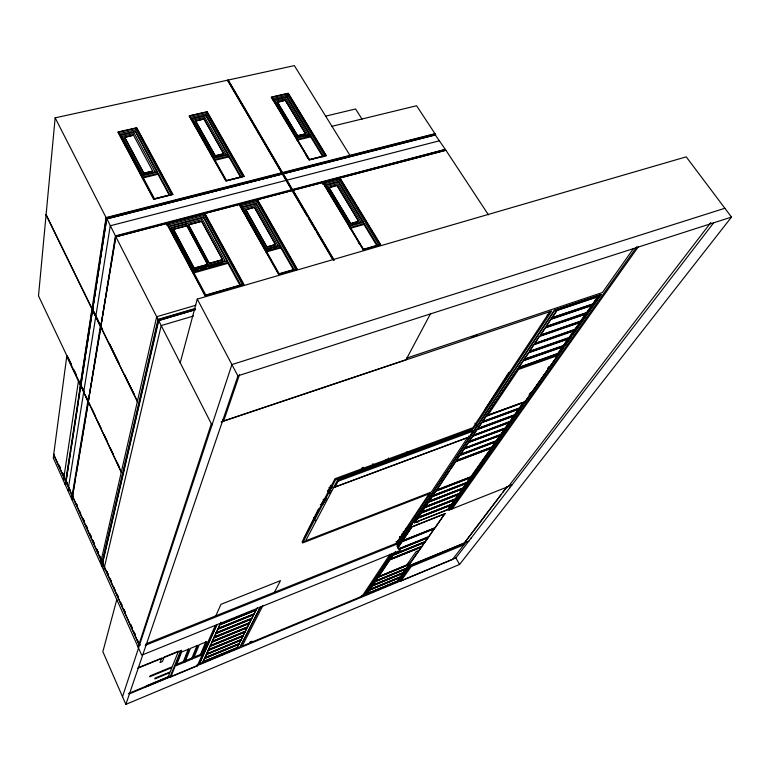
<?xml version="1.0" encoding="UTF-8"?>
<svg xmlns="http://www.w3.org/2000/svg" width="770" height="770" viewBox="0 0 770 770"><rect width="100%" height="100%" fill="white"/><g stroke="black" fill="none" stroke-linecap="round" stroke-linejoin="round"><path stroke-width="1.16" d="M227.573 80.195L282.455 174.116L227.573 80.195L55.151 117.839L38.5 295.873L80.879 385.308L85.46 355.74M65.999 481.808L53.698 454.425L54.189 454.262L53.236 457.9L141.728 655.164L400.169 550.483L396.213 543.341L429.4 493.32M53.698 454.425L66.759 356.356L67.356 355.884M63.409 480.567L64.382 477.246L62.437 472.915M65.152 484.465L65.642 481.317L53.669 454.675M65.671 481.086L80.436 385.462L66.759 356.356M80.484 385.154L92.179 309.444L46.065 214.936M282.253 173.106L106.299 218.026L106.732 218.43L92.669 309.251L106.299 218.026L55.151 117.839M65.517 484.484L65.642 481.317M66.027 481.221L70.041 455.253M70.407 452.895L70.773 450.527M71.138 448.169L73.882 430.469M74.247 428.11L76.99 410.4M77.356 408.042L80.436 385.462M85.826 353.372L92.612 309.617L91.967 309.011M65.479 485.187L106.732 218.43L282.263 173.789M67.953 490.711L68.954 487.42L70.368 490.567M124.673 137.387L133.508 135.164L152.73 171.142L143.865 173.308L124.673 137.387L133.508 135.164M71.61 498.854L72.13 495.765L66.114 481.741M72.765 495.582L72.168 495.524L87.867 401.257L80.985 385.934M92.823 309.579L92.593 310.291L100.37 326.23L88.319 401.112L85.913 396.011M93.757 311.494L100.86 326.037L115.413 235.89L106.915 218.786L282.523 173.905L292.186 190.652M71.937 499.595L115.856 236.294L115.413 235.89L291.984 189.632M72.111 499.162L72.852 496.101M101.467 565.411L102.131 562.543L72.457 496.496L75.604 478.286M75.999 475.927L88.415 401.728L121.265 472.27M137.599 401.805L100.783 327.086L115.856 236.294L291.984 190.315M157.455 172.095L157.33 172.759L135.414 131.256L120.312 134.712L142.219 175.82L157.455 172.095L135.414 131.256M171.517 194.8L136.3 129.639L136.569 128.051L118.301 132.209L153.885 198.997L172.413 194.31L136.569 128.051M142.912 177.119L142.758 177.986L157.985 174.251L158.158 173.385L142.912 177.119L154.472 198.804L169.785 194.935L158.158 173.385M143.865 173.308L124.711 137.185M152.73 171.142L143.903 173.106M167.042 223.695L166.715 225.215L204.329 215.331L204.714 213.81L167.042 223.695L205.301 295.516L243.503 284.419L204.714 213.81M195.599 121.082L204.031 118.955L223.762 153.856L215.311 155.906L195.599 121.082L204.031 118.955M173.414 229.373L186.744 225.668L207.563 264.495L194.165 268.249L173.414 229.373L186.696 225.86M100.523 563.313L101.188 560.435M101.236 560.223L156.685 316.73L195.744 305.286M101.736 560.031L102.785 562.37L102.179 562.321L158.042 319.377L115.885 236.804L292.253 190.44L333.477 260.135M101.852 565.44L102.737 562.591M228.257 155.434L205.792 115.154L191.393 118.455L213.916 158.312L228.43 154.77L205.792 115.154M101.89 566.345L158.784 320.368L158.042 319.377L194.82 308.568M242.723 176.754L206.591 113.604L206.957 112.025L189.535 115.991L226.101 180.729L243.744 176.263L206.957 112.025M103.661 570.31L104.335 567.461M104.393 567.24L161.209 325.575L193.424 316.037M204.887 266.67L208.352 265.698L186.148 223.781L208.497 265.178M208.737 262.483L188.467 224.705L201.624 221.221L222.617 259.625L209.305 263.523L188.467 224.705M333.901 260.366L228.151 80.07L294.361 65.614L349.936 155.347M215.311 155.906L195.638 120.88M214.628 159.573L214.416 160.43L228.921 156.878L229.142 156.021L214.628 159.573L226.495 180.584L241.077 176.898L229.142 156.021M222.569 259.808L201.624 221.221M227.487 260.857L227.304 261.492L203.482 217.073L169.044 226.149L192.75 270.617L227.487 260.857L203.482 217.073M202.577 267.315L193.337 269.914L171.238 227.718L202.472 219.469L224.965 260.558L193.472 269.394M194.165 268.249L173.452 229.191M193.501 272.012L193.222 273.081L227.939 263.302L228.247 262.243L193.501 272.012L205.783 295.054L240.683 284.929L228.247 262.243M116.799 599.589L102.853 651.661L125.856 704.386L459.584 564.449L731.5 217.082L686.224 156.849L197.264 299.106L180.209 362.805M207.563 264.495L194.213 268.066M241.077 176.898L240.846 177.745L228.921 156.878M273.369 99.705L273.177 100.379L286.767 97.261L286.969 96.597L273.369 99.705L296.517 138.138L310.223 134.788L286.969 96.597M245.823 209.527L266.921 247.074L245.765 209.709L254.369 207.265L275.583 244.485L267.998 246.775M277.383 102.275L285.372 100.254L305.632 133.922L297.653 135.867L277.383 102.275L285.372 100.254M324.767 155.983L287.672 95.095L288.144 93.536L271.675 97.28L309.271 159.698L325.922 155.482L288.144 93.536M275.516 244.667L254.369 207.265M280.396 245.688L280.174 246.313L255.919 203.858L256.112 203.213L241.462 207.072L265.621 249.836L280.396 245.688L256.112 203.213M296.296 270.376L256.891 201.509L257.344 199.998L239.614 204.656L278.865 274.149L296.816 268.932L257.344 199.998M282.86 173.645L228.151 80.07M283.052 173.972L282.927 173.423L435.233 134.057L416.58 105.74L331.957 126.309M297.653 135.867L277.441 102.083M297.249 139.36L296.979 140.207L310.676 136.848L310.955 136.001L297.249 139.36L309.453 159.602L323.208 156.127L310.955 136.001M266.391 251.184L266.122 252.002L280.886 247.844L281.156 247.035L266.391 251.184L279.135 273.754L293.967 269.452L281.156 247.035M138.1 647.06L211.336 423.779M122.507 696.706L231.905 364.576L724.868 208.266M310.223 134.788L310.002 135.453L286.767 97.261M292.581 190.161L283.119 173.751L435.223 134.875L445.368 149.447L292.648 189.949L292.773 190.498M125.856 704.386L238.084 375.49M430.68 313.428L406.05 359.725L223.675 420.94L239.557 374.547M323.208 156.127L322.909 156.965L310.676 136.848M293.967 269.452L293.678 270.251L280.886 247.844M324.815 185.108L324.584 185.753L338.396 182.105L338.627 181.47L324.815 185.108L349.599 226.265L349.349 226.89M328.925 187.697L337.048 185.377L358.724 221.385L350.619 223.656L328.925 187.697L337.048 185.377M379.061 245.091L339.3 179.843L339.859 178.342L323.14 182.731L363.411 249.586L380.313 244.677L339.859 178.342M178.746 657.388L180.758 652.171M176.349 665.607L181.595 652.055L189.17 648.918L183.76 662.508L176.349 665.607L175.935 664.693L183.347 661.603L188.323 649.043M185.002 660.034L186.253 656.897M185.002 661.988L190.44 648.398L197.977 645.27L192.365 658.908L185.002 661.988L184.579 661.084M350.619 223.656L358.801 221.202M364.306 223.656L350.389 227.564L350.061 228.372L363.969 224.455L364.306 223.656L377.425 245.216L377.079 246.005L363.969 224.455M180.777 650.457L170.103 676.753L146.059 686.763L146.358 685.945L168.158 676.869L169.843 672.701L154.847 678.919L155.165 678.081L170.18 671.863L171.893 667.609L149.736 676.772L150.054 675.916L172.23 666.753L178.476 651.247L164.135 657.108L162.422 661.594L160.035 662.575L161.729 658.09L138.369 667.648M128.426 693.539L170.382 676.06L170.786 676.955L181.653 650.303L137.58 668.322M185.628 660.641L191.942 658.004L197.11 645.395M338.627 181.47L363.517 222.357L363.257 222.982L338.396 182.105M193.174 657.493L200.498 654.433L205.85 641.776M200.922 655.337L206.726 641.641L199.238 644.75L193.597 658.398L200.922 655.337L200.498 654.433M363.122 250.067L363.459 249.268L377.425 245.216M215.87 615.808L220.913 604.373L280.482 580.638L274.447 592.265M170.786 676.955L197.226 665.925L215.379 625.375M260.674 606.779L240.067 647.281L199.151 664.337L216.909 624.374M199.151 664.337L217.024 624.605M202.885 661.805L204.425 658.417L238.767 644.172L237.141 647.82L202.885 661.805L237.035 647.609L238.767 644.172M204.685 657.84L206.254 654.404L240.817 640.101L239.162 643.807L204.685 657.84L239.066 643.585L240.817 640.101M206.909 652.95L208.102 650.332L241.809 636.424M208.372 649.745L209.979 646.203L245.004 631.795L243.301 635.606L208.372 649.745L243.195 635.385L245.004 631.795M247.141 627.55L245.418 631.41L210.354 645.837L211.885 642.016L246.034 628.002M212.164 641.41L213.819 637.762L249.307 623.238L247.555 627.155L212.164 641.41L247.449 626.934L249.307 623.238M214.099 637.146L215.783 633.441L251.511 618.868L249.73 622.843L214.099 637.146L249.624 622.622L251.511 618.868M216.062 632.825L217.775 629.061L253.744 614.431L251.944 618.464L216.062 632.825L251.828 618.243L253.744 614.431M218.497 627.473L219.797 624.614L256.015 609.927L254.187 614.017L218.064 628.426L254.071 613.786L256.015 609.927M202.991 662.027L204.531 658.639L238.873 644.384M204.791 658.061L206.36 654.625L240.923 640.322M206.62 654.048L208.208 650.563L243.002 636.203L241.116 639.514L206.62 654.048L241.222 639.735L243.002 636.203M208.477 649.967L210.085 646.434L245.11 632.016M210.354 645.837L211.991 642.238L247.247 627.771M212.27 641.641L213.925 637.993L249.422 623.469M214.204 637.377L215.889 633.672L251.626 619.099M216.178 633.046L217.881 629.292L253.859 614.662M218.17 628.657L219.902 624.845L256.131 610.158M220.201 624.201L256.458 609.503L220.201 624.201L221.077 622.266M88.252 402.065L100.966 326.74L102.535 329.955M210.249 645.606L245.303 631.188L246.679 628.464M256.458 609.503L257.45 607.549M199.045 664.115L239.961 647.06L260.558 606.548M262.868 605.615L242.127 646.155L398.591 580.965L409.457 565.584L398.706 581.167L364.152 595.316L392.103 553.428M334.44 486.062L335.008 487.102L469.142 437.091L473.127 431.113L472.539 430.141L337.53 480.182L305.651 540.819L431.383 492.04L467.621 437.533L333.718 487.449M335.008 487.102L338.107 481.221L473.127 431.113M549.809 311.763L472.905 427.725L335.027 478.709L302.033 541.993L304.256 541.127M390.034 554.236L362.169 596.144L360.273 596.933L362.757 595.258M397.426 545.449L554.458 310.079L601.052 294.438L448.785 509.932L452.125 508.604M364.268 595.518L392.325 553.495M396.993 546.488L554.641 310.349L601.235 294.698M399.957 577.404L397.512 581.235L366.972 593.689L369.379 590.09L398.86 577.856M369.783 589.493L372.228 585.845L402.98 573.121L400.496 577L369.783 589.493L400.39 576.797L402.98 573.121M373.257 584.305L375.106 581.543L406.04 568.78L403.528 572.707L372.632 585.229L403.413 572.505L406.04 568.78M376.155 579.983L378.031 577.173L408.033 564.824M378.455 576.538L389.755 559.684L421.69 546.941L409.707 563.938L378.57 576.749L409.592 563.736L421.575 546.738M390.111 559.145L421.95 546.2L424.799 542.157L422.066 546.402L390.111 559.145L392.796 555.141L423.692 542.609M399.303 549.049L428.284 537.595L425.396 541.685L393.364 554.679L394.336 552.841M397.647 547.894L401.901 541.551L434.453 528.461L428.775 536.902L398.773 549.029M402.999 539.905L411.796 526.786L444.925 513.6L435.069 527.97L402.373 540.838M414.549 522.676L417.542 518.21L451.018 504.956L447.967 509.673L414.549 522.676L447.842 509.461L451.018 504.956M418.659 516.545L421.084 512.916L454.772 499.634L451.672 504.417L418.043 517.45L451.547 504.206L454.772 499.634M458.583 494.225L455.436 499.085L421.604 512.146L424.684 507.546L457.486 494.658M462.443 488.738L459.257 493.666L425.204 506.766L428.341 502.088L461.346 489.171M429.506 500.346L432.057 496.544L466.379 483.165L463.136 488.17L428.871 501.299L463.011 487.949L466.379 483.165M432.596 495.745L466.947 482.357L470.364 477.506L467.072 482.578L432.596 495.745L435.83 490.914L469.248 477.939M450.267 469.363L455.561 461.461L491.366 448.14L471.076 476.909L436.503 490.326L448.939 471.336M459.709 455.262L456.148 460.575L491.847 447.024L495.61 441.682L459.709 455.262L456.292 460.816L491.992 447.255L495.755 441.913L459.854 455.503M460.912 453.463L463.935 448.968L500.067 435.358L496.246 440.777L460.316 454.367M468.843 441.633L472.588 436.041L509.211 422.383L505.409 428.226L468.843 441.633L505.255 427.995L509.211 422.383M473.223 435.098L477.025 429.419L473.367 435.339L509.875 421.44L513.898 415.742M517.536 409.39L481.539 422.682L477.669 428.457L514.572 414.78L518.662 408.976M522.407 402.508L486.139 415.819L482.193 421.7L519.355 407.994L523.513 402.104M486.804 414.828L517.931 368.358L557.018 354.547L557.673 355.557L524.822 402.075L487.4 415.819L486.948 415.078L518.095 368.618L557.182 354.797M518.682 367.252L523.186 360.524L562.552 346.702L557.807 353.43L518.845 367.502L557.971 353.68L562.716 346.952L523.35 360.784L518.845 367.502M523.947 359.388L528.538 352.544L568.183 338.713L563.515 345.817L523.947 359.388L563.351 345.566L568.183 338.713M533.985 344.402L529.308 351.38L569.001 337.558L573.919 330.571L533.985 344.402L529.471 351.64L569.165 337.809L574.093 330.831L534.149 344.662M534.775 343.228L539.539 336.115L534.948 343.487L574.747 329.396L579.935 322.534L574.921 329.647L534.948 343.487M540.347 334.911L545.199 327.664L585.72 313.833L580.609 321.08L540.521 335.171L580.782 321.34L585.893 314.093L545.372 327.924L540.521 335.171M550.974 319.04L546.026 326.432L586.586 312.601L591.793 305.218L550.974 319.04L546.2 326.701L586.759 312.861L591.966 305.478L551.147 319.309M551.811 317.789L556.864 310.252L597.972 296.44L592.842 304.227L551.811 317.789L592.669 303.967L597.972 296.44M367.078 593.891L369.485 590.301L400.063 577.606M369.889 589.695L372.333 586.047L403.085 573.323M372.747 585.441L375.221 581.745L406.156 568.982M375.529 580.917L378.147 577.385L409.255 564.574L406.483 568.144L376.636 580.465M378.57 576.749L389.87 559.896L421.69 546.941M390.226 559.357L392.912 555.353L424.915 542.369M393.364 554.679L395.549 551.426M397.763 548.115L402.027 541.762L434.569 528.672M402.498 541.06L411.921 527.007L445.05 513.811M414.674 522.897L417.667 518.431L451.143 505.178M418.168 517.671L421.209 513.138L454.897 499.855M421.729 512.377L424.819 507.767L458.708 494.446M425.338 506.987L428.476 502.31L462.578 488.96M429.006 501.52L432.182 496.775L466.505 483.387M432.721 495.967L435.955 491.144L470.499 477.727M436.503 490.326L455.696 461.702L491.366 448.14M464.069 449.199L460.45 454.608L496.39 441.017L500.211 435.589L463.935 448.968M468.372 442.798L464.685 448.294L500.856 434.675L504.745 429.159L468.227 442.558L464.541 448.053L500.712 434.444L504.6 428.928M468.988 441.874L472.732 436.282L509.355 422.624M481.693 422.923L477.814 428.697L514.726 415.011L518.816 409.217L481.539 422.682M486.284 416.07L482.347 421.95L519.5 408.235L523.658 402.344L486.139 415.819M524.11 359.648L528.701 352.804L568.347 338.964M551.984 318.058L557.037 310.522L598.155 296.7M487.4 415.819L518.585 369.388L557.673 355.557M366.972 593.689L397.397 581.032L399.322 578.318M393.249 554.467L425.281 541.474L428.168 537.383M398.658 548.818L428.649 536.69L434.453 528.461M403.461 540.405L434.954 527.748L444.925 513.6M421.604 512.146L455.311 498.864L457.929 495.158M425.204 506.766L459.132 493.445L461.788 489.682M436.369 490.095L470.942 476.688L491.222 447.909M375.635 581.119L406.599 568.347L409.255 564.574M473.367 435.339L510.029 421.681L514.042 415.973L477.179 429.66M529.154 394.558L530.52 392.623M547.614 368.378L548.981 366.433M449.478 508.951L454.319 502.098M455.705 500.134L522.84 405.126M524.226 403.162L563.678 347.328M565.065 345.374L571.292 336.557M572.678 334.594L601.052 294.438M633.431 248.604L602.4 292.523L406.502 358.175M400.968 580.955L411.219 566.528L463.704 544.871L463.251 544.082L410.766 565.709L400.535 580.157L400.968 580.955L452.539 559.443L465.763 542.388M636.819 246.775L451.682 507.979L452.192 508.845L638.272 246.881M211.991 425.05L158.639 320.551L195.493 309.559M501.203 494.427L464.098 543.322L409.573 565.786M502.656 492.521L507.035 486.794L464.098 543.322M710.835 222.53L508.412 486.515L448.91 510.154M129.148 693.943L455.869 557.932L713.877 222.549M410.593 562.87L407.282 564.237L416.137 551.609L418.832 550.512M471.163 538.057L471.009 538.249M410.554 565.132L468.786 541.137M399.418 549.27L428.284 537.595M398.061 540.55L397.926 540.761M145.886 643.932L396.213 543.341M145.212 645.356L396.694 544.207L430.574 493.252L302.543 542.966L335.595 479.758L473.492 428.697L551.753 310.984L221.106 421.989M408.966 525.746L412.046 524.524M417.167 522.493L418.014 522.156M506.708 486.929L512.166 484.753M407.503 527.951L410.574 526.728M509.576 488.122L509.403 488.344M304.179 537.884L318.414 509.009L319.425 508.624M323.246 499.643L326.567 498.392M322.765 501.145L326.133 499.884M321.889 502.598L324.055 501.78M322.774 502.56L324.94 501.742M320.349 504.6L323.602 503.368M321.109 504.812L323.275 503.994M469.325 442.144L503.503 429.342M323.304 499.538L326.624 498.286M478.141 429.006L512.782 416.156M485.129 409.284L508.643 372.68L509.644 372.324M540.656 335.73L579.762 322.284M539.712 336.375L579.935 322.534M72.13 495.765L72.727 495.813M68.992 487.179L68.492 487.352L83.66 392.315L84.276 391.834L83.709 392.017L110.254 225.774L439.632 140.737M547.961 314.555L547.172 315.113L547.711 314.93M471.808 337.067L477.342 335.21M731.5 217.082L237.872 375.856L197.264 299.106M80.85 384.577L80.292 384.74L106.058 217.554L434.963 133.653M78.992 381.015L78.434 381.189L63.92 477.179L64.42 477.005L62.466 472.674M158.639 320.551L195.426 309.723M195.185 308.982L158.485 319.771L102.535 562.466L139.389 645.472L139.899 645.26L137.464 639.841M92.025 308.645L92.669 309.251M266.978 246.891L275.583 244.485M209.353 263.34L222.617 259.625M349.599 226.265L363.517 222.357M267.69 249.827L271.098 248.864M273.369 248.229L276.776 247.276M194.906 270.597L198.381 269.615M200.691 268.971L206.476 267.344M208.795 266.69L222.674 262.791M168.909 226.794L203.319 217.718M241.28 207.717L255.919 203.858M186.013 224.32L171.123 228.257L173.346 232.424M188.419 224.898L201.576 221.413M245.765 209.709L254.312 207.457M292.571 189.478L445.368 149.447M445.888 150.237L292.85 190.277L445.888 150.237L488.421 214.82M115.885 236.804L292.475 190.479M240.288 205.869L256.891 201.509M322.601 184.232L339.3 179.843M282.84 172.952L435.233 134.057M106.761 218.921L282.744 173.943M283.331 173.789L435.743 134.837M305.44 136.569L308.866 135.732M215.359 155.713L223.81 153.653M297.711 135.674L305.69 133.73M325.517 116.164L355.596 108.974L362.006 119.09M120.197 135.395L135.299 131.94M191.239 119.129L205.638 115.837M119.196 133.547L136.3 129.639M190.354 117.309L206.591 113.604M272.33 98.599L287.672 95.095M227.468 80.648L228.045 80.523M102.131 562.543L139.447 645.27L139.967 645.068L138.504 641.814M100.37 326.23L93.709 311.86M87.867 401.257L80.831 385.616M517.931 368.358L518.585 369.388M524.36 401.343L524.822 402.075M339.994 178.014L380.775 244.86L363.267 249.942L322.688 182.548M285.314 100.456L305.632 133.922M336.981 185.56L358.724 221.385M474.936 423.192L476.149 425.194M328.992 187.514L350.697 223.473M350.389 227.564L363.459 249.268M306.123 155.386L307.952 158.418M358.377 242.175L359.561 244.148M468.555 436.118L469.142 437.091M293.072 190.325L334.074 259.962M283.014 175.059L307.297 216.341M308.51 218.401L315.767 230.731M316.98 232.79L332.698 259.509M406.791 451.846L407.985 453.925M428.351 494.147L429.525 496.198M427.552 493.445L429.314 496.515M257.498 199.651L297.297 269.115L278.702 274.524L239.143 204.464M455.869 557.932L459.584 564.449M203.983 119.148L223.762 153.856M388.503 458.034L389.687 460.114M387.993 458.91L389.177 460.989M386.829 459.286L388.003 461.365M385.452 460.065L386.617 462.125M192.972 122.199L196.437 128.321M197.592 130.371L198.747 132.411M199.902 134.452L203.357 140.583M204.512 142.633L205.667 144.673M206.822 146.714L207.977 148.754M209.709 151.825L212.597 156.936M243.041 210.845L244.812 213.973M245.986 216.052L249.519 222.309M250.693 224.397L251.877 226.486M253.638 229.614L254.822 231.693M255.996 233.782L259.529 240.038M260.703 242.117L261.887 244.206M263.648 247.334L264.832 249.422M414.501 515.948L415.675 518.018M373.662 464.425L374.826 466.495M372.892 463.675L373.989 465.85M405.78 528.355L406.935 530.434M403.288 531.627L404.433 533.677M402.181 533.321L403.326 535.371M402.142 534.341L403.316 536.44M363.267 467.323L364.422 469.392M362.352 467.351L364.094 470.48M362.179 467.659L363.334 469.748M361.996 468.468L363.161 470.566M399.765 536.575L400.929 538.673M399.678 537.075L400.833 539.154M410.766 565.709L411.219 566.528M396.078 541.406L397.243 543.505M204.887 213.454L243.984 284.611L205.128 295.911L166.561 223.512M204.329 215.331L242.463 284.813M227.939 263.302L239.788 284.939M337.53 480.182L338.107 481.221M331.09 485.764L332.226 487.853M330.551 485.302L331.687 487.41M330.099 486.178L331.235 488.286M329.291 487.323L330.965 490.432M329.088 487.699L330.773 490.808M328.415 489.104L330.089 492.194M157.985 174.251L169.053 194.762M328.193 491.347L329.339 493.454M327.568 490.394L329.281 493.56M174.453 234.504L193.337 269.914M121.323 137.503L126.376 146.983M127.502 149.091L140.977 174.376M170.594 229.97L177.928 243.724M179.054 245.842L182.442 252.194M185.262 257.488L188.64 263.841M189.767 265.948L192.028 270.183M313.573 517.45L315.238 520.607M223.021 419.669L223.675 420.94M101.024 326.374L102.593 329.599M109.398 343.536L118.83 362.843M124.586 374.644L134.538 395.029M108.811 342.823L118.763 363.199M124.519 374.99L133.932 394.298M46.104 214.551L92.236 309.078M92.65 309.925L100.427 325.864M100.851 326.73L137.368 401.565M67.866 356.962L71.418 364.518M73.959 369.918L76.5 375.317M82.323 387.685L83.786 390.804M67.818 357.27L71.379 364.826M73.91 370.226L76.451 375.625M79.945 383.036L82.794 389.11M92.034 409.014L95.095 415.521M98.156 422.027L101.216 428.534M104.277 435.04L107.328 441.537M110.389 448.044L113.45 454.55M117.021 462.135L119.571 467.554M88.3 401.767L121.323 471.991M196.812 665.049L197.226 665.925M191.942 658.004L192.365 658.908M183.347 661.603L183.76 662.508M59.059 465.099L60.522 468.343M65.334 479.046L67.163 483.117M76.317 503.484L77.298 505.659M83.16 518.711L84.142 520.886M86.096 525.236L87.559 528.499M90.003 533.928L91.476 537.191M92.939 540.453L94.402 543.716M96.847 549.154L98.319 552.417M106.838 571.388L108.3 574.641M110.254 578.973L111.227 581.138M117.069 594.142L118.041 596.307M120.967 602.814L121.939 604.979M123.893 609.311L125.346 612.564M130.708 624.48L132.171 627.733M134.115 632.064L135.087 634.23M59.03 465.34L60.484 468.584M66.21 481.317L67.577 484.369M76.278 503.715L77.25 505.89M79.695 511.328L80.677 513.503M83.121 518.932L84.094 521.107M86.048 525.458L87.52 528.721M89.955 534.159L91.428 537.422M92.891 540.684L94.354 543.947M96.799 549.376L98.271 552.639M99.734 555.901L101.197 559.164M106.789 571.6L108.252 574.853M110.197 579.184L111.169 581.35M113.604 586.769L115.067 590.022M117.011 594.353L117.983 596.519M120.909 603.016L121.881 605.182M123.835 609.513L125.289 612.766M130.65 624.682L132.103 627.925M134.057 632.266L135.029 634.432M65.989 481.462L72.168 495.524M72.476 495.899L102.179 562.321M250.115 642.093L249.672 642.94L252.175 641.237L250.115 642.093M277.883 245.399L266.199 248.672L243.551 208.622L255.139 205.561L277.883 245.399M361.024 222.097L350.023 225.177L326.788 186.629L337.722 183.741L361.024 222.097M172.884 194.492L153.702 199.353L117.839 132.026L136.752 127.724L172.884 194.492M244.206 176.446L225.937 181.075L189.083 115.808L207.12 111.708L244.206 176.446M326.364 155.655L309.126 160.025L271.242 97.107L288.278 93.228L326.364 155.655M155.049 171.854L142.999 174.8L122.459 136.29L134.403 133.547L155.049 171.854M226.034 154.549L214.551 157.34L193.443 120.005L204.83 117.396L226.034 154.549M307.846 134.586L297.008 137.233L275.304 101.226L286.074 98.762L307.846 134.586"/></g></svg>
